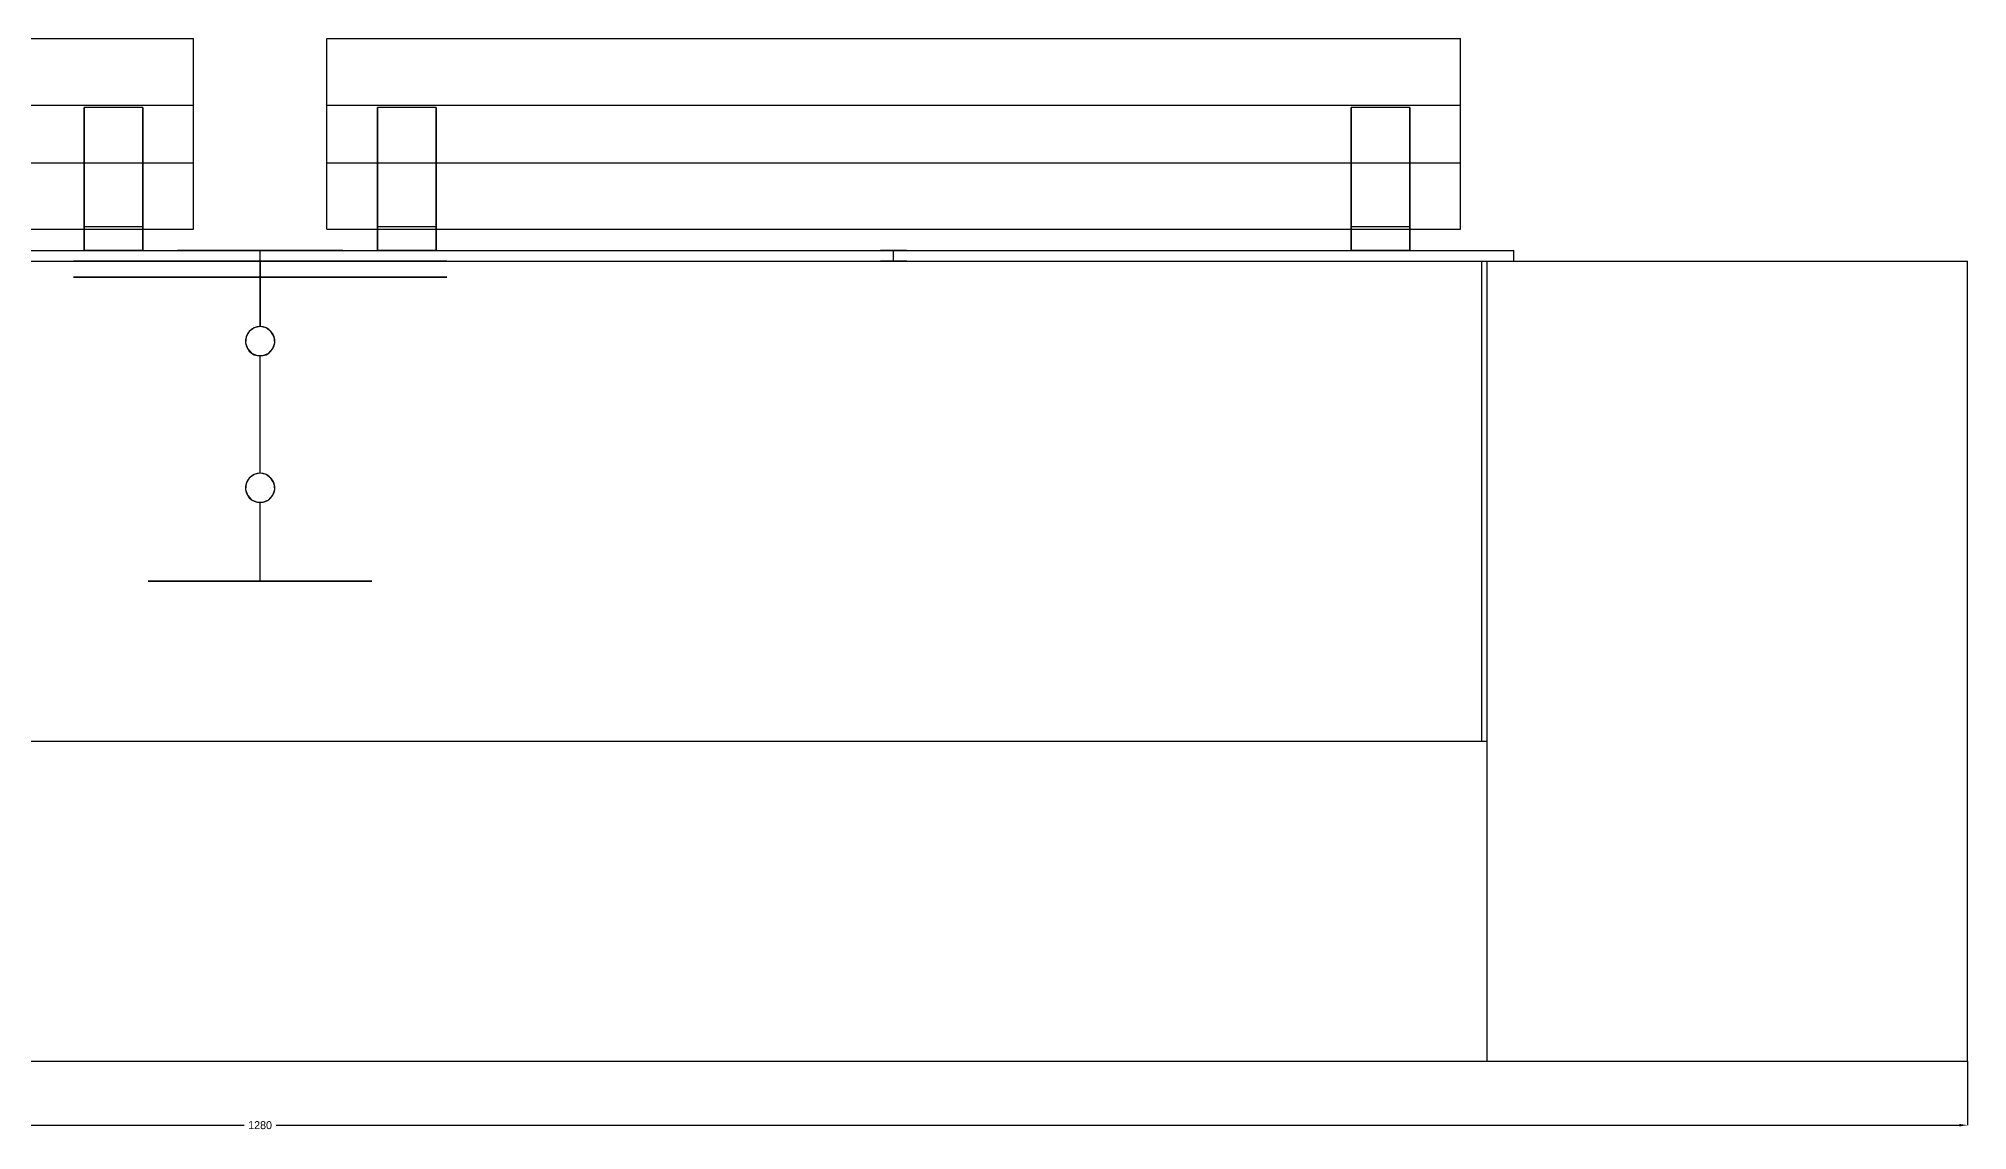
# Model space of a CAD drawing. Header units: millimetres. Extents: x -26 to 2440, y -510 to 1280.
# Drawn here: x 1717 to 2440, y -26 to 384 of the extents above; entities that cross this region are included whole.
import ezdxf

# ---------------------------------------------------------------- set-up
doc = ezdxf.new("R2010")
doc.units = ezdxf.units.MM
doc.layers.add('DIMENSIONS', color=7, linetype='Continuous')
doc.layers.add('YZ', color=7, linetype='Continuous')
doc.dimstyles.get("Standard").update_dxf_attribs({"dimtxt": 2.5, "dimasz": 2.5, "dimexe": 1.25, "dimexo": 0.625, "dimtad": 1, "dimcen": 2.5, "dimazin": 3, "dimtfac": 1, "dimtmove": 0, "dimatfit": 3})

# ---------------------------------------------------------------- blocks, each defined once
blk = doc.blocks.new('_CLOSEDFILLED')
at = {"color": 0, "linetype": 'BYBLOCK'}
blk.add_solid([(-1, 0.16), (0, 0), (-1, -0.16)], dxfattribs=at)
blk = doc.blocks.new('*D5')
for p, q in [((1160, 0), (1160, -24)), ((2440, 0), (2440, -24)), ((1163, -24), (1794, -24)), ((1806, -24), (2437, -24))]:
    blk.add_line(p, q)
at = {"layer": 'Defpoints'}
for p in [(1160, 0), (2440, 0), (1160, -24)]:
    blk.add_point(p, dxfattribs=at)
at = {"layer": 'DIMENSIONS', "xscale": 3, "yscale": 3, "rotation": 180}
blk.add_blockref('_CLOSEDFILLED', (1160, -24), dxfattribs=at)
at = {"layer": 'DIMENSIONS', "xscale": 3, "yscale": 3}
blk.add_blockref('_CLOSEDFILLED', (2440, -24), dxfattribs=at)
at = {"layer": 'DIMENSIONS', "insert": (1800, -24), "char_height": 3, "attachment_point": 5}
blk.add_mtext('1280', dxfattribs=at)

msp = doc.modelspace()

# ---------------------------------------------------------------- linework, layer by layer
at = {"layer": 'YZ'}
for points in [[(1350, 383.5364), (1775, 383.5364)], [(1775, 358.5973), (1775, 383.5364)], [(1775, 336.9391), (1775, 383.5364)], [(1825, 358.5973), (1825, 383.5364)], [(1825, 383.5364), (2250, 383.5364)], [(1825, 336.9391), (1825, 383.5364)], [(2250, 358.5973), (2250, 383.5364)], [(2250, 336.9391), (2250, 383.5364)], [(1350, 358.5973), (1775, 358.5973)], [(1756, 357.6752), (1734, 357.6752)], [(1734, 304), (1734, 357.6752)], [(1734, 357.6752), (1734, 312.9221)], [(1756, 304), (1756, 357.6752)], [(1756, 357.6752), (1756, 312.9221)], [(1775, 312), (1775, 358.5973)], [(1825, 358.5973), (2250, 358.5973)], [(1825, 312), (1825, 358.5973)], [(1866, 357.6752), (1844, 357.6752)], [(1844, 304), (1844, 357.6752)], [(1844, 357.6752), (1844, 312.9221)], [(1866, 304), (1866, 357.6752)], [(1866, 357.6752), (1866, 312.9221)], [(2231, 357.6752), (2209, 357.6752)], [(2209, 304), (2209, 357.6752)], [(2209, 357.6752), (2209, 312.9221)], [(2231, 304), (2231, 357.6752)], [(2231, 357.6752), (2231, 312.9221)], [(2250, 312), (2250, 358.5973)], [(1350, 336.9391), (1775, 336.9391)], [(1775, 312), (1775, 336.9391)], [(1825, 312), (1825, 336.9391)], [(1825, 336.9391), (2250, 336.9391)], [(2250, 312), (2250, 336.9391)], [(1350, 312), (1775, 312)], [(1756, 312.9221), (1734, 312.9221)], [(1734, 312.9221), (1734, 304)], [(1756, 312.9221), (1756, 304)], [(1825, 312), (2250, 312)], [(1866, 312.9221), (1844, 312.9221)], [(1844, 312.9221), (1844, 304)], [(1866, 312.9221), (1866, 304)], [(2231, 312.9221), (2209, 312.9221)], [(2209, 312.9221), (2209, 304)], [(2231, 312.9221), (2231, 304)], [(1330, 304), (2270, 304)], [(1330, 304), (2270, 304)], [(1756, 304), (1734, 304)], [(1756, 304), (1734, 304)], [(1800, 304), (1803.9642, 304), (1807.8633, 304), (1811.6333, 304), (1815.2122, 304), (1818.5414, 304), (1821.5662, 304), (1824.2368, 304), (1826.5094, 304), (1828.3468, 304), (1829.7187, 304), (1830.6026, 304), (1830.9841, 304), (1830.8568, 304), (1830.2228, 304), (1829.0925, 304), (1827.4846, 304), (1825.4253, 304), (1822.9486, 304), (1820.0951, 304), (1816.9116, 304), (1813.4504, 304), (1809.7684, 304), (1805.9259, 304), (1801.9862, 304), (1798.0138, 304), (1794.0741, 304), (1790.2316, 304), (1786.5496, 304), (1783.0884, 304), (1779.9049, 304), (1777.0514, 304), (1774.5747, 304), (1772.5154, 304), (1770.9075, 304), (1769.7772, 304), (1769.1432, 304), (1769.0159, 304), (1769.3974, 304), (1770.2813, 304), (1771.6532, 304), (1773.4906, 304), (1775.7632, 304), (1778.4338, 304), (1781.4586, 304), (1784.7878, 304), (1788.3667, 304), (1792.1367, 304), (1796.0358, 304), (1800, 304)], [(1800, 300), (1800, 304)], [(1866, 304), (1844, 304)], [(1866, 304), (1844, 304)], [(2037.5, 304), (2039.5337, 304), (2041.2157, 304), (2042.2553, 304), (2042.4726, 304), (2041.8301, 304), (2040.4389, 304), (2038.5396, 304), (2036.4604, 304), (2034.5611, 304), (2033.1699, 304), (2032.5274, 304), (2032.7447, 304), (2033.7843, 304), (2035.4663, 304), (2037.5, 304)], [(2037.5, 300), (2037.5, 304)], [(2231, 304), (2209, 304)], [(2231, 304), (2209, 304)], [(2270, 300), (2270, 304)], [(2270, 300), (2270, 304)], [(1160, 300), (2440, 300)], [(1160, 300), (2440, 300)], [(1330, 300), (2270, 300)], [(1330, 300), (2270, 300)], [(1340, 300), (2260, 300)], [(1340, 300), (2260, 300)], [(1340, 300), (2260, 300)], [(1340, 300), (2260, 300)], [(1342, 300), (2258, 300)], [(1342, 300), (2258, 300)], [(1800, 300), (1803.9962, 300), (1807.9794, 300), (1811.9366, 300), (1815.8548, 300), (1819.7213, 300), (1823.5235, 300), (1827.2489, 300), (1830.8855, 300), (1834.4213, 300), (1837.8449, 300), (1841.145, 300), (1844.3109, 300), (1847.3322, 300), (1850.1992, 300), (1852.9025, 300), (1855.4332, 300), (1857.783, 300), (1859.9444, 300), (1861.9103, 300), (1863.6742, 300), (1865.2305, 300), (1866.574, 300), (1867.7003, 300), (1868.6058, 300), (1869.2875, 300), (1869.7432, 300), (1869.9715, 300), (1869.9715, 300), (1869.7432, 300), (1869.2875, 300), (1868.6058, 300), (1867.7003, 300), (1866.574, 300), (1865.2305, 300), (1863.6742, 300), (1861.9103, 300), (1859.9444, 300), (1857.783, 300), (1855.4332, 300), (1852.9025, 300), (1850.1992, 300), (1847.3322, 300), (1844.3109, 300), (1841.145, 300), (1837.8449, 300), (1834.4213, 300), (1830.8855, 300), (1827.2489, 300), (1823.5235, 300), (1819.7213, 300), (1815.8548, 300), (1811.9366, 300), (1807.9794, 300), (1803.9962, 300), (1800, 300), (1796.0038, 300), (1792.0206, 300), (1788.0634, 300), (1784.1452, 300), (1780.2787, 300), (1776.4765, 300), (1772.7511, 300), (1769.1145, 300), (1765.5787, 300), (1762.1551, 300), (1758.855, 300), (1755.6891, 300), (1752.6678, 300), (1749.8008, 300), (1747.0975, 300), (1744.5668, 300), (1742.217, 300), (1740.0556, 300), (1738.0897, 300), (1736.3258, 300), (1734.7695, 300), (1733.426, 300), (1732.2997, 300), (1731.3942, 300), (1730.7125, 300), (1730.2568, 300), (1730.0285, 300), (1730.0285, 300), (1730.2568, 300), (1730.7125, 300), (1731.3942, 300), (1732.2997, 300), (1733.426, 300), (1734.7695, 300), (1736.3258, 300), (1738.0897, 300), (1740.0556, 300), (1742.217, 300), (1744.5668, 300), (1747.0975, 300), (1749.8008, 300), (1752.6678, 300), (1755.6891, 300), (1758.855, 300), (1762.1551, 300), (1765.5787, 300), (1769.1145, 300), (1772.7511, 300), (1776.4765, 300), (1780.2787, 300), (1784.1452, 300), (1788.0634, 300), (1792.0206, 300), (1796.0038, 300), (1800, 300)], [(1800, 300), (1803.9642, 300), (1807.8633, 300), (1811.6333, 300), (1815.2122, 300), (1818.5414, 300), (1821.5662, 300), (1824.2368, 300), (1826.5094, 300), (1828.3468, 300), (1829.7187, 300), (1830.6026, 300), (1830.9841, 300), (1830.8568, 300), (1830.2228, 300), (1829.0925, 300), (1827.4846, 300), (1825.4253, 300), (1822.9486, 300), (1820.0951, 300), (1816.9116, 300), (1813.4504, 300), (1809.7684, 300), (1805.9259, 300), (1801.9862, 300), (1798.0138, 300), (1794.0741, 300), (1790.2316, 300), (1786.5496, 300), (1783.0884, 300), (1779.9049, 300), (1777.0514, 300), (1774.5747, 300), (1772.5154, 300), (1770.9075, 300), (1769.7772, 300), (1769.1432, 300), (1769.0159, 300), (1769.3974, 300), (1770.2813, 300), (1771.6532, 300), (1773.4906, 300), (1775.7632, 300), (1778.4338, 300), (1781.4586, 300), (1784.7878, 300), (1788.3667, 300), (1792.1367, 300), (1796.0358, 300), (1800, 300)], [(1800, 300), (1803.9642, 300), (1807.8633, 300), (1811.6333, 300), (1815.2122, 300), (1818.5414, 300), (1821.5662, 300), (1824.2368, 300), (1826.5094, 300), (1828.3468, 300), (1829.7187, 300), (1830.6026, 300), (1830.9841, 300), (1830.8568, 300), (1830.2228, 300), (1829.0925, 300), (1827.4846, 300), (1825.4253, 300), (1822.9486, 300), (1820.0951, 300), (1816.9116, 300), (1813.4504, 300), (1809.7684, 300), (1805.9259, 300), (1801.9862, 300), (1798.0138, 300), (1794.0741, 300), (1790.2316, 300), (1786.5496, 300), (1783.0884, 300), (1779.9049, 300), (1777.0514, 300), (1774.5747, 300), (1772.5154, 300), (1770.9075, 300), (1769.7772, 300), (1769.1432, 300), (1769.0159, 300), (1769.3974, 300), (1770.2813, 300), (1771.6532, 300), (1773.4906, 300), (1775.7632, 300), (1778.4338, 300), (1781.4586, 300), (1784.7878, 300), (1788.3667, 300), (1792.1367, 300), (1796.0358, 300), (1800, 300)], [(1800, 300), (1800, 275.5)], [(1800, 294), (1800, 300)], [(2037.5, 300), (2039.5337, 300), (2041.2157, 300), (2042.2553, 300), (2042.4726, 300), (2041.8301, 300), (2040.4389, 300), (2038.5396, 300), (2036.4604, 300), (2034.5611, 300), (2033.1699, 300), (2032.5274, 300), (2032.7447, 300), (2033.7843, 300), (2035.4663, 300), (2037.5, 300)], [(2258, 120), (2258, 300)], [(2258, 120), (2258, 300)], [(2260, 120), (2260, 300)], [(2260, 120), (2260, 300)], [(2260, 0), (2260, 300)], [(2260, 0), (2260, 300)], [(2440, 0), (2440, 300)], [(2440, 0), (2440, 300)], [(1800, 294), (1803.9962, 294), (1807.9794, 294), (1811.9366, 294), (1815.8548, 294), (1819.7213, 294), (1823.5235, 294), (1827.2489, 294), (1830.8855, 294), (1834.4213, 294), (1837.8449, 294), (1841.145, 294), (1844.3109, 294), (1847.3322, 294), (1850.1992, 294), (1852.9025, 294), (1855.4332, 294), (1857.783, 294), (1859.9444, 294), (1861.9103, 294), (1863.6742, 294), (1865.2305, 294), (1866.574, 294), (1867.7003, 294), (1868.6058, 294), (1869.2875, 294), (1869.7432, 294), (1869.9715, 294), (1869.9715, 294), (1869.7432, 294), (1869.2875, 294), (1868.6058, 294), (1867.7003, 294), (1866.574, 294), (1865.2305, 294), (1863.6742, 294), (1861.9103, 294), (1859.9444, 294), (1857.783, 294), (1855.4332, 294), (1852.9025, 294), (1850.1992, 294), (1847.3322, 294), (1844.3109, 294), (1841.145, 294), (1837.8449, 294), (1834.4213, 294), (1830.8855, 294), (1827.2489, 294), (1823.5235, 294), (1819.7213, 294), (1815.8548, 294), (1811.9366, 294), (1807.9794, 294), (1803.9962, 294), (1800, 294), (1796.0038, 294), (1792.0206, 294), (1788.0634, 294), (1784.1452, 294), (1780.2787, 294), (1776.4765, 294), (1772.7511, 294), (1769.1145, 294), (1765.5787, 294), (1762.1551, 294), (1758.855, 294), (1755.6891, 294), (1752.6678, 294), (1749.8008, 294), (1747.0975, 294), (1744.5668, 294), (1742.217, 294), (1740.0556, 294), (1738.0897, 294), (1736.3258, 294), (1734.7695, 294), (1733.426, 294), (1732.2997, 294), (1731.3942, 294), (1730.7125, 294), (1730.2568, 294), (1730.0285, 294), (1730.0285, 294), (1730.2568, 294), (1730.7125, 294), (1731.3942, 294), (1732.2997, 294), (1733.426, 294), (1734.7695, 294), (1736.3258, 294), (1738.0897, 294), (1740.0556, 294), (1742.217, 294), (1744.5668, 294), (1747.0975, 294), (1749.8008, 294), (1752.6678, 294), (1755.6891, 294), (1758.855, 294), (1762.1551, 294), (1765.5787, 294), (1769.1145, 294), (1772.7511, 294), (1776.4765, 294), (1780.2787, 294), (1784.1452, 294), (1788.0634, 294), (1792.0206, 294), (1796.0038, 294), (1800, 294)], [(1800, 294), (1803.9924, 294), (1807.9486, 294), (1811.8328, 294), (1815.6098, 294), (1819.2455, 294), (1822.7069, 294), (1825.9627, 294), (1828.9833, 294), (1831.7415, 294), (1834.2122, 294), (1836.3731, 294), (1838.2045, 294), (1839.69, 294), (1840.8161, 294), (1841.5725, 294), (1841.9524, 294), (1841.9524, 294), (1841.5725, 294), (1840.8161, 294), (1839.69, 294), (1838.2045, 294), (1836.3731, 294), (1834.2122, 294), (1831.7415, 294), (1828.9833, 294), (1825.9627, 294), (1822.7069, 294), (1819.2455, 294), (1815.6098, 294), (1811.8328, 294), (1807.9486, 294), (1803.9924, 294), (1800, 294), (1796.0076, 294), (1792.0514, 294), (1788.1672, 294), (1784.3902, 294), (1780.7545, 294), (1777.2931, 294), (1774.0373, 294), (1771.0167, 294), (1768.2585, 294), (1765.7878, 294), (1763.6269, 294), (1761.7955, 294), (1760.31, 294), (1759.1839, 294), (1758.4275, 294), (1758.0476, 294), (1758.0476, 294), (1758.4275, 294), (1759.1839, 294), (1760.31, 294), (1761.7955, 294), (1763.6269, 294), (1765.7878, 294), (1768.2585, 294), (1771.0167, 294), (1774.0373, 294), (1777.2931, 294), (1780.7545, 294), (1784.3902, 294), (1788.1672, 294), (1792.0514, 294), (1796.0076, 294), (1800, 294)], [(1800, 275.5), (1800, 294)], [(1800, 275.5), (1798.8554, 275.3796), (1797.7616, 275.0239), (1796.7665, 274.4491), (1795.9129, 273.6804), (1795.2375, 272.7511), (1794.7696, 271.7009), (1794.5302, 270.5755), (1794.5302, 269.4245), (1794.7696, 268.2991), (1795.2375, 267.2489), (1795.9129, 266.3196), (1796.7665, 265.5509), (1797.7616, 264.9761), (1798.8554, 264.6204), (1800, 264.5)], [(1800, 275.5), (1797.7616, 275.0239), (1795.9129, 273.6804), (1794.7696, 271.7009), (1794.5302, 269.4245), (1795.2375, 267.2489), (1796.7665, 265.5509), (1798.8554, 264.6204), (1801.1446, 264.6204), (1803.2335, 265.5509), (1804.7625, 267.2489), (1805.4698, 269.4245), (1805.2304, 271.7009), (1804.0871, 273.6804), (1802.2384, 275.0239), (1800, 275.5)], [(1800, 275.5), (1798.8545, 275.3794), (1797.7604, 275.0234), (1796.7658, 274.4486), (1795.913, 273.6806), (1795.238, 272.752), (1794.77, 271.7021), (1794.5302, 270.576), (1794.5302, 269.424), (1794.77, 268.2979), (1795.238, 267.248), (1795.913, 266.3194), (1796.7658, 265.5514), (1797.7604, 264.9766), (1798.8545, 264.6206), (1800, 264.5)], [(1800, 275.5), (1797.7604, 275.0234), (1795.913, 273.6806), (1794.77, 271.7021), (1794.5302, 269.424), (1795.238, 267.248), (1796.7658, 265.5514), (1798.8545, 264.6206), (1801.1455, 264.6206), (1803.2342, 265.5514), (1804.762, 267.248), (1805.4698, 269.424), (1805.23, 271.7021), (1804.087, 273.6806), (1802.2396, 275.0234), (1800, 275.5)], [(1800, 264.5), (1801.1446, 264.6204), (1802.2384, 264.9761), (1803.2335, 265.5509), (1804.0871, 266.3196), (1804.7625, 267.2489), (1805.2304, 268.2991), (1805.4698, 269.4245), (1805.4698, 270.5755), (1805.2304, 271.7009), (1804.7625, 272.7511), (1804.0871, 273.6804), (1803.2335, 274.4491), (1802.2384, 275.0239), (1801.1446, 275.3796), (1800, 275.5)], [(1800, 264.5), (1801.1455, 264.6206), (1802.2396, 264.9766), (1803.2342, 265.5514), (1804.087, 266.3194), (1804.762, 267.248), (1805.23, 268.2979), (1805.4698, 269.424), (1805.4698, 270.576), (1805.23, 271.7021), (1804.762, 272.752), (1804.087, 273.6806), (1803.2342, 274.4486), (1802.2396, 275.0234), (1801.1455, 275.3794), (1800, 275.5)], [(1800, 220.5), (1800, 264.5)], [(1800, 220.5), (1800, 264.5)], [(1800, 220.5), (1798.8554, 220.3796), (1797.7616, 220.0239), (1796.7665, 219.4491), (1795.9129, 218.6804), (1795.2375, 217.7511), (1794.7696, 216.7009), (1794.5302, 215.5755), (1794.5302, 214.4245), (1794.7696, 213.2991), (1795.2375, 212.2489), (1795.9129, 211.3196), (1796.7665, 210.5509), (1797.7616, 209.9761), (1798.8554, 209.6204), (1800, 209.5)], [(1800, 220.5), (1797.7616, 220.0239), (1795.9129, 218.6804), (1794.7696, 216.7009), (1794.5302, 214.4245), (1795.2375, 212.2489), (1796.7665, 210.5509), (1798.8554, 209.6204), (1801.1446, 209.6204), (1803.2335, 210.5509), (1804.7625, 212.2489), (1805.4698, 214.4245), (1805.2304, 216.7009), (1804.0871, 218.6804), (1802.2384, 220.0239), (1800, 220.5)], [(1800, 220.5), (1798.8545, 220.3794), (1797.7604, 220.0234), (1796.7658, 219.4486), (1795.913, 218.6806), (1795.238, 217.752), (1794.77, 216.7021), (1794.5302, 215.576), (1794.5302, 214.424), (1794.77, 213.2979), (1795.238, 212.248), (1795.913, 211.3194), (1796.7658, 210.5514), (1797.7604, 209.9766), (1798.8545, 209.6206), (1800, 209.5)], [(1800, 220.5), (1797.7604, 220.0234), (1795.913, 218.6806), (1794.77, 216.7021), (1794.5302, 214.424), (1795.238, 212.248), (1796.7658, 210.5514), (1798.8545, 209.6206), (1801.1455, 209.6206), (1803.2342, 210.5514), (1804.762, 212.248), (1805.4698, 214.424), (1805.23, 216.7021), (1804.087, 218.6806), (1802.2396, 220.0234), (1800, 220.5)], [(1800, 209.5), (1801.1446, 209.6204), (1802.2384, 209.9761), (1803.2335, 210.5509), (1804.0871, 211.3196), (1804.7625, 212.2489), (1805.2304, 213.2991), (1805.4698, 214.4245), (1805.4698, 215.5755), (1805.2304, 216.7009), (1804.7625, 217.7511), (1804.0871, 218.6804), (1803.2335, 219.4491), (1802.2384, 220.0239), (1801.1446, 220.3796), (1800, 220.5)], [(1800, 209.5), (1801.1455, 209.6206), (1802.2396, 209.9766), (1803.2342, 210.5514), (1804.087, 211.3194), (1804.762, 212.248), (1805.23, 213.2979), (1805.4698, 214.424), (1805.4698, 215.576), (1805.23, 216.7021), (1804.762, 217.752), (1804.087, 218.6806), (1803.2342, 219.4486), (1802.2396, 220.0234), (1801.1455, 220.3794), (1800, 220.5)], [(1800, 180), (1800, 209.5)], [(1800, 180), (1800, 209.5)], [(1800, 180), (1803.9924, 180), (1807.9486, 180), (1811.8328, 180), (1815.6098, 180), (1819.2455, 180), (1822.7069, 180), (1825.9627, 180), (1828.9833, 180), (1831.7415, 180), (1834.2122, 180), (1836.3731, 180), (1838.2045, 180), (1839.69, 180), (1840.8161, 180), (1841.5725, 180), (1841.9524, 180), (1841.9524, 180), (1841.5725, 180), (1840.8161, 180), (1839.69, 180), (1838.2045, 180), (1836.3731, 180), (1834.2122, 180), (1831.7415, 180), (1828.9833, 180), (1825.9627, 180), (1822.7069, 180), (1819.2455, 180), (1815.6098, 180), (1811.8328, 180), (1807.9486, 180), (1803.9924, 180), (1800, 180), (1796.0076, 180), (1792.0514, 180), (1788.1672, 180), (1784.3902, 180), (1780.7545, 180), (1777.2931, 180), (1774.0373, 180), (1771.0167, 180), (1768.2585, 180), (1765.7878, 180), (1763.6269, 180), (1761.7955, 180), (1760.31, 180), (1759.1839, 180), (1758.4275, 180), (1758.0476, 180), (1758.0476, 180), (1758.4275, 180), (1759.1839, 180), (1760.31, 180), (1761.7955, 180), (1763.6269, 180), (1765.7878, 180), (1768.2585, 180), (1771.0167, 180), (1774.0373, 180), (1777.2931, 180), (1780.7545, 180), (1784.3902, 180), (1788.1672, 180), (1792.0514, 180), (1796.0076, 180), (1800, 180)], [(1800, 180), (1803.9642, 180), (1807.8633, 180), (1811.6333, 180), (1815.2122, 180), (1818.5414, 180), (1821.5662, 180), (1824.2368, 180), (1826.5094, 180), (1828.3468, 180), (1829.7187, 180), (1830.6026, 180), (1830.9841, 180), (1830.8568, 180), (1830.2228, 180), (1829.0925, 180), (1827.4846, 180), (1825.4253, 180), (1822.9486, 180), (1820.0951, 180), (1816.9116, 180), (1813.4504, 180), (1809.7684, 180), (1805.9259, 180), (1801.9862, 180), (1798.0138, 180), (1794.0741, 180), (1790.2316, 180), (1786.5496, 180), (1783.0884, 180), (1779.9049, 180), (1777.0514, 180), (1774.5747, 180), (1772.5154, 180), (1770.9075, 180), (1769.7772, 180), (1769.1432, 180), (1769.0159, 180), (1769.3974, 180), (1770.2813, 180), (1771.6532, 180), (1773.4906, 180), (1775.7632, 180), (1778.4338, 180), (1781.4586, 180), (1784.7878, 180), (1788.3667, 180), (1792.1367, 180), (1796.0358, 180), (1800, 180)], [(1340, 120), (2260, 120)], [(1340, 120), (2260, 120)], [(1342, 120), (2258, 120)], [(1342, 120), (2258, 120)], [(1160, 0), (2440, 0)], [(1160, 0), (2440, 0)], [(1340, 0), (2260, 0)], [(1340, 0), (2260, 0)]]:
    msp.add_lwpolyline(points, dxfattribs=at)

# ---------------------------------------------------------------- dimensions: what is measured, and where the dimension line sits
at = {"layer": 'DIMENSIONS'}
dim = msp.add_linear_dim(base=(1160, -24), p1=(1160, 0), p2=(2440, 0), dimstyle='Standard', override={"dimtxt": 3, "dimasz": 3, "dimdec": 3}, dxfattribs=at)
dim.commit()
dim.dimension.update_dxf_attribs({"geometry": '*D5', "text_midpoint": (1800, -24)})

doc.saveas('drawing.dxf')
